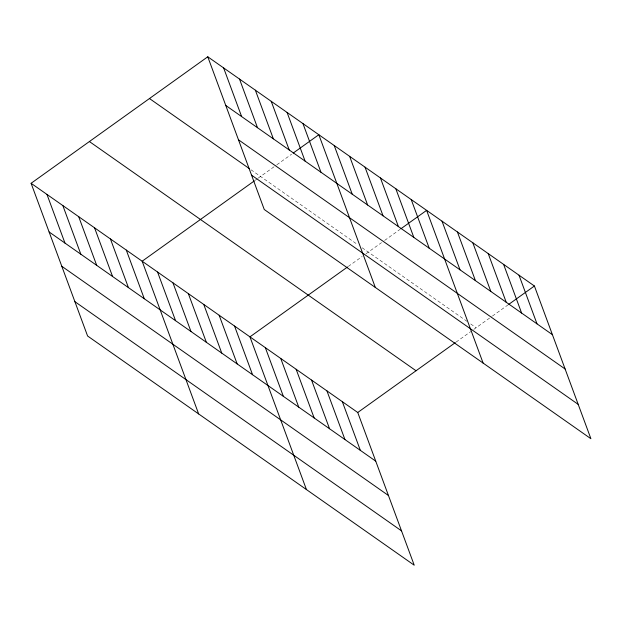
<?xml version="1.0" encoding="UTF-8"?>
<svg xmlns="http://www.w3.org/2000/svg" width="622" height="622" viewBox="0 0 622 622"><rect width="100%" height="100%" fill="white"/><g stroke="black" fill="none" stroke-linecap="round" stroke-linejoin="round"><path stroke-width="0.47" stroke-dasharray="3.11 2.33" d="M255.137 180.326L257.446 178.669M258.216 178.117L276.075 165.335M276.852 164.776L291.617 154.202M348.297 266.441L362.159 256.513M366.008 253.76L381.535 242.642M384.645 240.419L400.187 229.285M456.089 342.084L470.714 331.604M473.801 329.396L491.652 316.614M492.43 316.054L507.98 304.928M251.008 169.783L357.541 244.539M362.159 247.781L466.865 321.263M470.722 323.961L476.11 327.747"/><path stroke-width="0.93" d="M31.1 183.288L357.743 412.495L414.229 565.211L87.593 335.997L31.1 183.288L207.771 56.789L534.407 286.003L590.9 438.712L264.257 209.505L207.771 56.789M254.367 180.878L142.158 261.217L198.651 413.933M293.172 153.09L318.829 134.717L375.315 287.434M347.527 266.993L249.951 336.86L306.444 489.576M400.965 228.725L426.614 210.36L483.107 363.077M357.743 412.495L455.32 342.629M508.757 304.368L534.407 286.003M225.77 105.452L552.414 334.667M238.475 139.787L565.11 369.002M149.467 98.533L249.422 168.671M251.56 175.163L578.196 404.378M89.397 141.544L416.04 370.751M49.107 231.952L375.742 461.166M61.803 266.286L388.447 495.501M74.889 301.662L401.532 530.877M519.012 275.196L537.011 323.86M503.61 264.389L521.617 313.06M488.216 253.582L506.215 302.253M472.813 242.774L490.82 291.446M457.419 231.975L475.418 280.639M442.017 221.168L460.016 269.831M411.22 199.553L429.219 248.225M395.817 188.746L413.824 237.417M380.423 177.939L398.422 226.61M365.021 167.139L383.028 215.803M349.626 156.332L367.625 204.996M334.224 145.525L352.231 194.196M302.961 123.584L320.968 172.255M287.092 112.45L305.099 161.121M271.231 101.316L289.23 149.988M255.362 90.182L273.369 138.854M239.501 79.056L257.5 127.72M223.632 67.922L241.639 116.586M342.341 401.695L360.348 450.359M326.947 390.888L344.946 439.56M311.544 380.081L329.551 428.752M296.142 369.274L314.149 417.945M280.747 358.466L298.747 407.138M265.345 347.667L283.352 396.331M234.548 326.052L252.555 374.724M219.154 315.245L237.153 363.917M203.752 304.438L221.759 353.109M188.357 293.638L206.356 342.302M172.955 282.831L190.962 331.495M157.56 272.024L175.56 320.695M126.289 250.083L144.296 298.754M110.428 238.949L128.427 287.621M94.56 227.815L112.566 276.487M78.699 216.681L96.698 265.353M62.83 205.548L80.837 254.219M46.969 194.422L64.968 243.085"/></g></svg>
